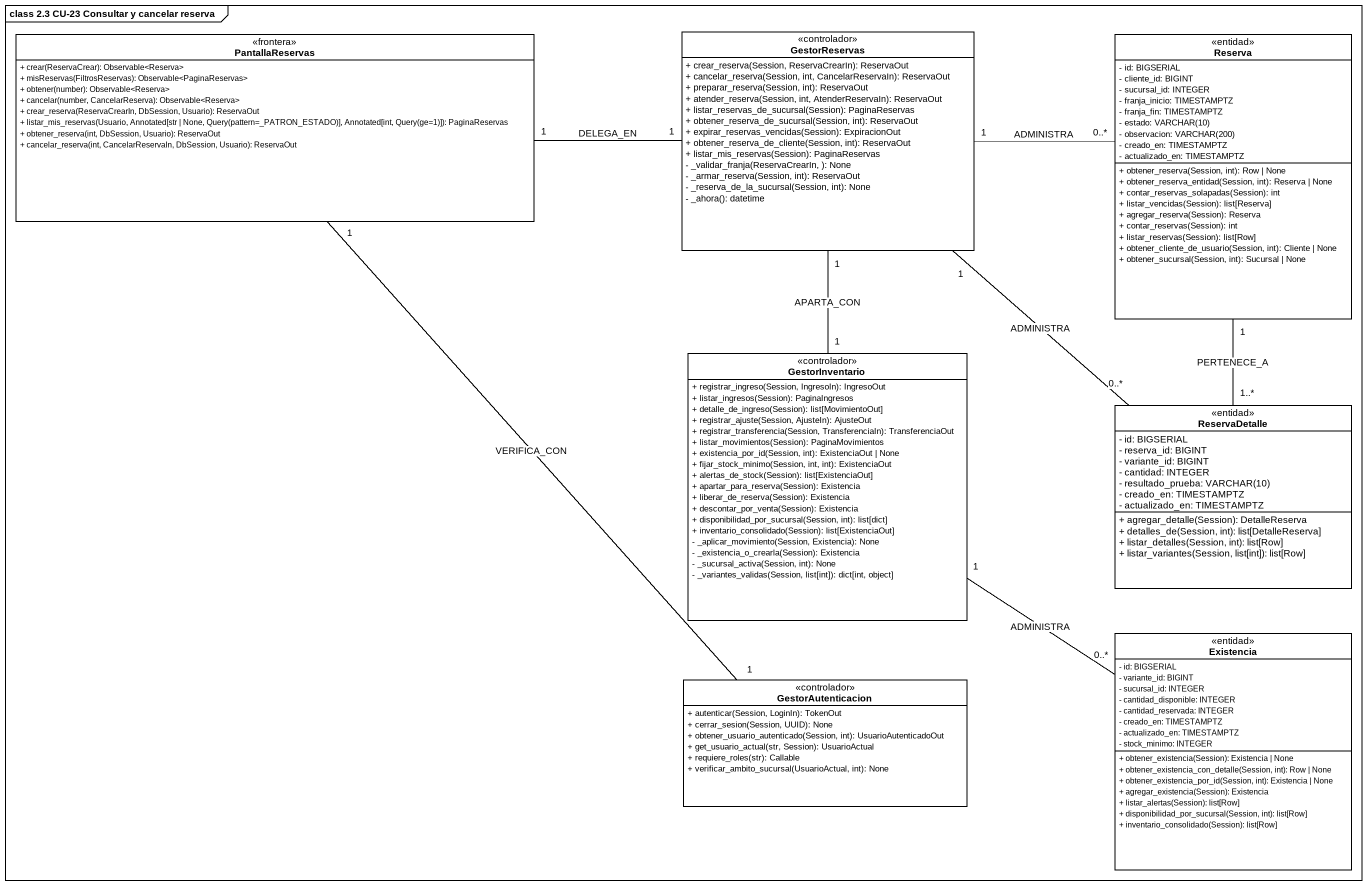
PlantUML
@startuml
mainframe class 2.3 CU-23 Consultar y cancelar reserva
hide circle
hide empty members
skinparam classAttributeIconSize 0
class PantallaReservas <<frontera>> {
  + crear(ReservaCrear): Observable<Reserva>
  + misReservas(FiltrosReservas): Observable<PaginaReservas>
  + obtener(number): Observable<Reserva>
  + cancelar(number, CancelarReserva): Observable<Reserva>
  + crear_reserva(ReservaCrearIn, DbSession, Usuario): ReservaOut
  + listar_mis_reservas(Usuario, Annotated[str | None, Query(pattern=_PATRON_ESTADO)], Annotated[int, Query(ge=1)]): PaginaReservas
  + obtener_reserva(int, DbSession, Usuario): ReservaOut
  + cancelar_reserva(int, CancelarReservaIn, DbSession, Usuario): ReservaOut
}
class GestorReservas <<controlador>> {
  + crear_reserva(Session, ReservaCrearIn): ReservaOut
  + cancelar_reserva(Session, int, CancelarReservaIn): ReservaOut
  + preparar_reserva(Session, int): ReservaOut
  + atender_reserva(Session, int, AtenderReservaIn): ReservaOut
  + listar_reservas_de_sucursal(Session): PaginaReservas
  + obtener_reserva_de_sucursal(Session, int): ReservaOut
  + expirar_reservas_vencidas(Session): ExpiracionOut
  + obtener_reserva_de_cliente(Session, int): ReservaOut
  + listar_mis_reservas(Session): PaginaReservas
  - _validar_franja(ReservaCrearIn, ): None
  - _armar_reserva(Session, int): ReservaOut
  - _reserva_de_la_sucursal(Session, int): None
  - _ahora(): datetime
}
class Reserva <<entidad>> {
  - id: BIGSERIAL
  - cliente_id: BIGINT
  - sucursal_id: INTEGER
  - franja_inicio: TIMESTAMPTZ
  - franja_fin: TIMESTAMPTZ
  {field} - estado: VARCHAR(10)
  {field} - observacion: VARCHAR(200)
  - creado_en: TIMESTAMPTZ
  - actualizado_en: TIMESTAMPTZ
  + obtener_reserva(Session, int): Row | None
  + obtener_reserva_entidad(Session, int): Reserva | None
  + contar_reservas_solapadas(Session): int
  + listar_vencidas(Session): list[Reserva]
  + agregar_reserva(Session): Reserva
  + contar_reservas(Session): int
  + listar_reservas(Session): list[Row]
  + obtener_cliente_de_usuario(Session, int): Cliente | None
  + obtener_sucursal(Session, int): Sucursal | None
}
class GestorInventario <<controlador>> {
  + registrar_ingreso(Session, IngresoIn): IngresoOut
  + listar_ingresos(Session): PaginaIngresos
  + detalle_de_ingreso(Session): list[MovimientoOut]
  + registrar_ajuste(Session, AjusteIn): AjusteOut
  + registrar_transferencia(Session, TransferenciaIn): TransferenciaOut
  + listar_movimientos(Session): PaginaMovimientos
  + existencia_por_id(Session, int): ExistenciaOut | None
  + fijar_stock_minimo(Session, int, int): ExistenciaOut
  + alertas_de_stock(Session): list[ExistenciaOut]
  + apartar_para_reserva(Session): Existencia
  + liberar_de_reserva(Session): Existencia
  + descontar_por_venta(Session): Existencia
  + disponibilidad_por_sucursal(Session, int): list[dict]
  + inventario_consolidado(Session): list[ExistenciaOut]
  - _aplicar_movimiento(Session, Existencia): None
  - _existencia_o_crearla(Session): Existencia
  - _sucursal_activa(Session, int): None
  - _variantes_validas(Session, list[int]): dict[int, object]
}
class ReservaDetalle <<entidad>> {
  - id: BIGSERIAL
  - reserva_id: BIGINT
  - variante_id: BIGINT
  - cantidad: INTEGER
  {field} - resultado_prueba: VARCHAR(10)
  - creado_en: TIMESTAMPTZ
  - actualizado_en: TIMESTAMPTZ
  + agregar_detalle(Session): DetalleReserva
  + detalles_de(Session, int): list[DetalleReserva]
  + listar_detalles(Session, int): list[Row]
  + listar_variantes(Session, list[int]): list[Row]
}
class Existencia <<entidad>> {
  - id: BIGSERIAL
  - variante_id: BIGINT
  - sucursal_id: INTEGER
  - cantidad_disponible: INTEGER
  - cantidad_reservada: INTEGER
  - creado_en: TIMESTAMPTZ
  - actualizado_en: TIMESTAMPTZ
  - stock_minimo: INTEGER
  + obtener_existencia(Session): Existencia | None
  + obtener_existencia_con_detalle(Session, int): Row | None
  + obtener_existencia_por_id(Session, int): Existencia | None
  + agregar_existencia(Session): Existencia
  + listar_alertas(Session): list[Row]
  + disponibilidad_por_sucursal(Session, int): list[Row]
  + inventario_consolidado(Session): list[Row]
}
class GestorAutenticacion <<controlador>> {
  + autenticar(Session, LoginIn): TokenOut
  + cerrar_sesion(Session, UUID): None
  + obtener_usuario_autenticado(Session, int): UsuarioAutenticadoOut
  + get_usuario_actual(str, Session): UsuarioActual
  + requiere_roles(str): Callable
  + verificar_ambito_sucursal(UsuarioActual, int): None
}
PantallaReservas "1" -right- "1" GestorReservas : DELEGA_EN
PantallaReservas "1" -- "1" GestorAutenticacion : VERIFICA_CON
GestorReservas "1" -right- "0..*" Reserva : ADMINISTRA
GestorReservas "1" -- "1" GestorInventario : APARTA_CON
GestorReservas "1" -- "0..*" ReservaDetalle : ADMINISTRA
GestorInventario "1" -- "0..*" Existencia : ADMINISTRA
ReservaDetalle "1..*" -up- "1" Reserva : PERTENECE_A
@enduml
